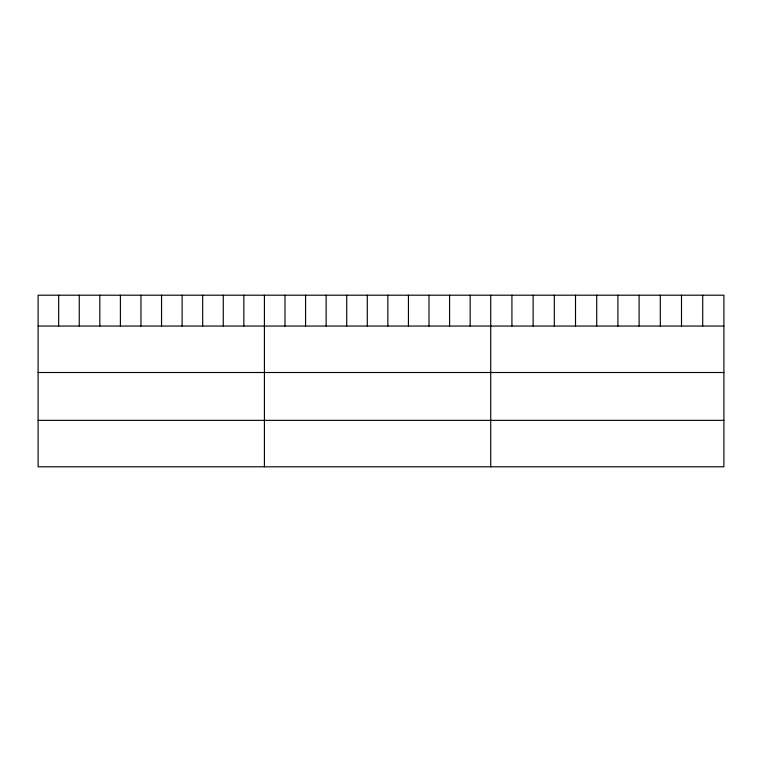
<?xml version="1.0" encoding="UTF-8"?>
<svg xmlns="http://www.w3.org/2000/svg" width="762" height="762" viewBox="0 0 762 762"><rect width="100%" height="100%" fill="white"/><g stroke="black" fill="none" stroke-linecap="round" stroke-linejoin="round"><path stroke-width="1.14" d="M723.9 326.05L723.9 466.801L38.1 466.801L38.1 295.199L723.9 295.199L723.9 326.05L38.1 326.05M38.1 372.504L723.9 372.504M38.1 420.357L723.9 420.357M702.707 295.199L702.707 326.05M681.504 295.199L681.504 326.05M660.311 295.199L660.311 326.05M639.108 295.199L639.108 326.05M617.915 295.199L617.915 326.05M596.713 295.199L596.713 326.05M575.52 295.199L575.52 326.05M554.317 295.199L554.317 326.05M533.124 295.199L533.124 326.05M511.921 295.199L511.921 326.05M490.728 295.199L490.728 466.801M470.154 295.199L470.154 326.05M449.58 295.199L449.58 326.05M429.006 295.199L429.006 326.05M408.432 295.199L408.432 326.05M387.858 295.199L387.858 326.05M367.284 295.199L367.284 326.05M346.71 295.199L346.71 326.05M326.136 295.199L326.136 326.05M305.562 295.199L305.562 326.05M284.988 295.199L284.988 326.05M264.414 295.199L264.414 466.801M243.84 295.199L243.84 326.05M223.266 295.199L223.266 326.05M202.692 295.199L202.692 326.05M182.118 295.199L182.118 326.05M161.544 295.199L161.544 326.05M140.97 295.199L140.97 326.05M120.396 295.199L120.396 326.05M99.822 295.199L99.822 326.05M79.248 295.199L79.248 326.05M58.674 295.199L58.674 326.05"/></g></svg>
